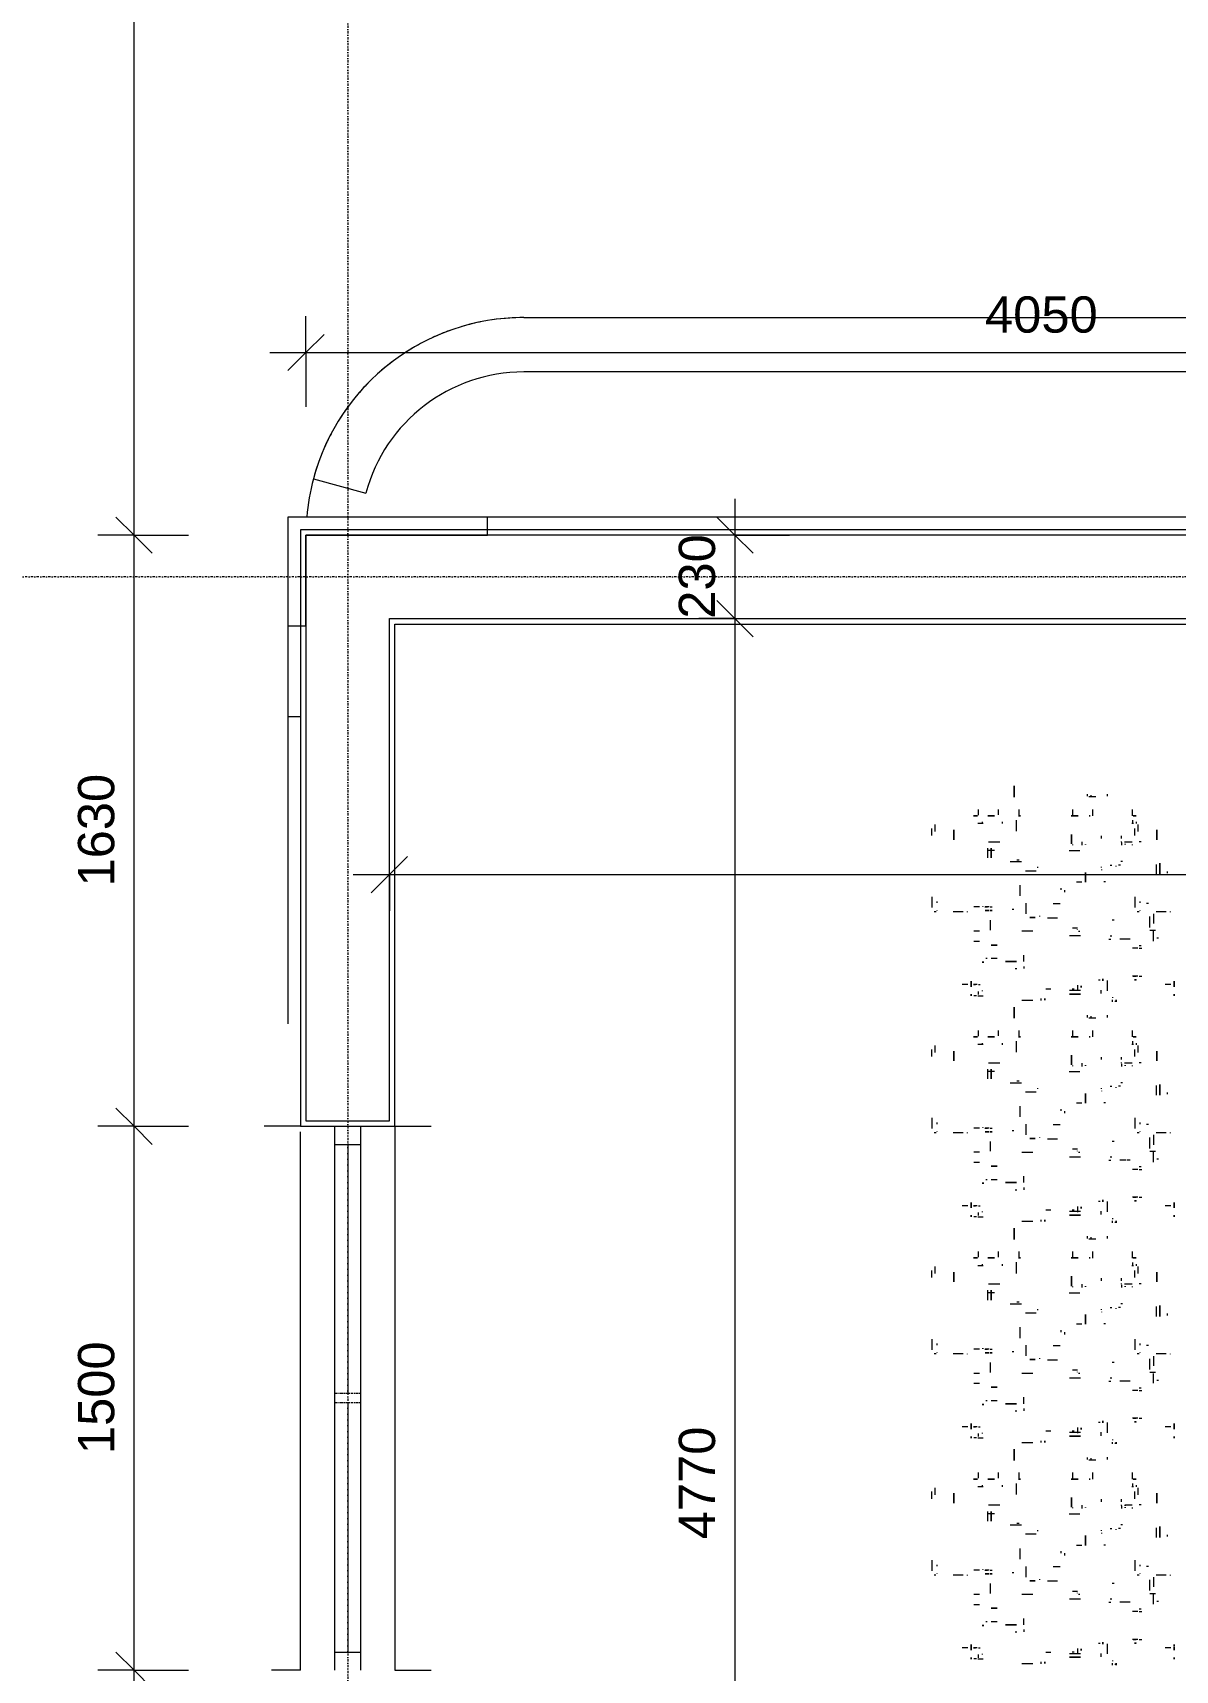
# Model space of a CAD drawing. Header units: millimetres. Extents: x -21051 to 202668, y -15646 to 13691.
# Drawn here: x -13339 to -10191, y 3193 to 7709 of the extents above; entities that cross this region are included whole.
import ezdxf

# ---------------------------------------------------------------- set-up
doc = ezdxf.new("R2010")
doc.units = ezdxf.units.MM
doc.linetypes.add('Centre', pattern=[14.4, 3, -2.2, 7, -2.2])
doc.linetypes.add('Dash dot', pattern=[15.875, 6.35, -4.7625, 0, -4.7625])
for name, color, linetype, lineweight in [('A-ANNO-DIMS', 211, 'Continuous', 9), ('A-ANNO-DIMS-100', 211, 'Continuous', 9), ('A-DETL-MBND', 5, 'Continuous', 5), ('A-FLOR', 192, 'Continuous', 5), ('A-GLAZ', 151, 'Continuous', 5), ('A-WALL', 113, 'Continuous', 5), ('G-IMPT', 8, 'Continuous', 5), ('I-FURN', 30, 'Continuous', 5), ('I-WALL', 2, 'Continuous', 5), ('S-GRID', 1, 'Continuous', 9)]:
    doc.layers.add(name, color=color, linetype=linetype, lineweight=lineweight)
doc.layers.get('0').off()
doc.layers.get('I-FURN').off()
doc.styles.add('Arial_3', font='arial.ttf', dxfattribs={"height": 100})
doc.dimstyles.new('Arial_1_0', dxfattribs={"dimscale": 304.8, "dimtxt": 102.02594, "dimasz": 0.328084, "dimexe": 0.328084, "dimexo": 0.0625, "dimgap": 0.082021, "dimtad": 1, "dimdec": 0, "dimzin": 0, "dimdsep": 46, "dimtxsty": 'Arial_3', "dimblk1": 'OBLIQUE', "dimblk2": 'OBLIQUE', "dimsah": 1, "dimcen": 0.09, "dimdle": 0.328084, "dimazin": 0, "dimtfac": 1, "dimtdec": 4, "dimtix": 1, "dimtmove": 0, "dimatfit": 3, "dimfxl": 0.492126, "dimfxlon": 1, "dimtvp": 1, "dimtolj": 1, "dimtzin": 0, "dimarcsym": 2})

# ---------------------------------------------------------------- blocks, each defined once
blk = doc.blocks.new('FUR_8_Carpet - _-1171524-00_Ground floor')
at = {"layer": 'G-IMPT'}
for p, q in [((1213.8, 893.7), (1218.2, 893.7)), ((1224.8, 894.7), (1224.8, 889.5)), ((1224.8, 882.2), (1224.8, 884.2)), ((1239.1, 864.2), (1239.1, 836)), ((1255.8, 872.1), (1255.8, 862.6)), ((1313.2, 863.5), (1343.5, 863.5)), ((1320.9, 849.4), (1320.9, 864.8)), ((1335.6, 858.7), (1330.4, 858.7)), ((1394.8, 859.9), (1408.9, 859.9)), ((1421.7, 891.1), (1421.7, 886.1)), ((1474.8, 890.3), (1444, 890.3)), ((1596.4, 878), (1581.4, 878)), ((1584.1, 863.9), (1584.1, 865.6)), ((1594.1, 874.7), (1594.1, 866)), ((1599.7, 878), (1607.1, 878)), ((1055.3, 853.7), (1055.3, 844.8)), ((1055.3, 844.8), (1055.3, 853.7)), ((1064.1, 847.6), (1080, 847.6)), ((1151.4, 824.1), (1144, 824.1)), ((1154.8, 824.1), (1169.8, 824.1)), ((1159.8, 834.9), (1159.8, 833.4)), ((1258.7, 835.6), (1263.2, 835.6)), ((1594.1, 847.6), (1589.3, 847.6)), ((1597.4, 847.6), (1608.2, 847.6)), ((1607.8, 847.6), (1602.1, 847.6)), ((1623.5, 847.6), (1639.4, 847.6)), ((1469.4, 797.2), (1469.4, 803.4)), ((1469.4, 783.9), (1469.4, 766.1)), ((1488.9, 804.2), (1493.3, 804.2)), ((1542.8, 775.8), (1559.5, 775.8)), ((1569.9, 775.8), (1574.4, 775.8)), ((1111.6, 727.2), (1111.6, 725.2)), ((1111.6, 725.2), (1111.6, 700.2)), ((1151.4, 747.3), (1144, 747.3)), ((1146.2, 740.7), (1151, 740.7)), ((1154.8, 747.3), (1169.8, 747.3)), ((1591.1, 728.3), (1607, 728.3)), ((1098, 719.6), (1102.8, 719.6)), ((1106.6, 698.1), (1121.6, 698.1)), ((1111.6, 654.2), (1111.6, 679.2)), ((1116.3, 698.1), (1119.8, 698.1)), ((1121.6, 689.6), (1121.6, 684.8)), ((1121.6, 684.8), (1121.6, 659.8)), ((1176, 721.7), (1204.4, 721.7)), ((1231, 712.6), (1226.6, 712.6)), ((1234.8, 721.7), (1229.6, 721.7)), ((1313.2, 713.3), (1343.5, 713.3)), ((1314.6, 700.7), (1319, 700.7)), ((1320.9, 696.7), (1320.9, 695.8)), ((1335.1, 690.7), (1321, 690.7)), ((1474.8, 699.6), (1444, 699.6)), ((1561.7, 670.2), (1561.7, 697.5)), ((1591.1, 700.2), (1607, 700.2)), ((1065.3, 647.6), (1065.3, 645.9)), ((1077.3, 646.5), (1079.9, 646.5)), ((1079.9, 646.5), (1104.9, 646.5)), ((1111.6, 652.3), (1111.6, 654.2)), ((1149.1, 642.7), (1149.1, 641.8)), ((1151.6, 646.7), (1157.3, 646.7)), ((1163.3, 605.4), (1163.3, 634.8)), ((1220.4, 670), (1225.8, 670)), ((1376.4, 663.8), (1404, 663.8)), ((1381.2, 663.9), (1381.2, 662.8)), ((1426.3, 658.1), (1426.3, 659.7)), ((1462.4, 652.2), (1462.4, 622.7)), ((1497.1, 640.7), (1501.6, 640.7)), ((1561.7, 633.3), (1556.9, 633.3)), ((1565, 633.3), (1575.8, 633.3)), ((1576.4, 633.3), (1569.7, 633.3)), ((1591.1, 633.3), (1607, 633.3)), ((1624.7, 647.6), (1624.7, 645.9)), ((1636.6, 646.5), (1639.3, 646.5)), ((1639.3, 646.5), (1664.3, 646.5)), ((1708.4, 642.7), (1708.4, 641.8)), ((1712.1, 646.7), (1716.7, 646.7)), ((1722.7, 605.4), (1722.7, 634.8)), ((1126.1, 623.4), (1130.9, 623.4)), ((1149.1, 622.4), (1149.1, 618.1)), ((1357.4, 586.6), (1357.4, 592.8)), ((1479.2, 602.9), (1479.2, 573)), ((1708.4, 622.4), (1708.4, 618.1)), ((1094.6, 543.1), (1094.6, 518.1)), ((1094.6, 518.1), (1094.6, 543.1)), ((1104.6, 518.1), (1104.6, 543.1)), ((1244, 563.9), (1248.4, 563.9)), ((1324, 563.9), (1309.8, 563.9)), ((1367.4, 581.1), (1367.4, 586.1)), ((1074.1, 536.6), (1074.1, 540.4)), ((1074.1, 535.4), (1074.1, 536.6)), ((1104.6, 516.1), (1104.6, 518.1)), ((1197.3, 508.3), (1201.7, 508.3)), ((1202.7, 518.3), (1208.4, 518.3)), ((1214.5, 522.2), (1214.5, 520.1)), ((1231, 518.3), (1226.6, 518.3)), ((1255, 530.3), (1255, 531.8)), ((1255, 524.8), (1255, 523.1)), ((1430.6, 525.5), (1430.6, 523.1)), ((1465, 533.4), (1435.7, 533.4)), ((1507, 508.3), (1475.9, 508.3)), ((1488.6, 503.2), (1482.4, 503.2)), ((1569.4, 471), (1569.4, 498)), ((1146.2, 453.4), (1151, 453.4)), ((1169.8, 462.8), (1169.8, 460.7)), ((1190.2, 453.4), (1171.1, 453.4)), ((1200.2, 455.8), (1200.2, 463.3)), ((1200.2, 460), (1200.2, 461.5)), ((1200.2, 454.5), (1200.2, 452.8)), ((1309.7, 454.2), (1309.7, 463.3)), ((1344.1, 477.8), (1314.8, 477.8)), ((1333.9, 462.6), (1333.9, 460.7)), ((1566.4, 453.4), (1535.3, 453.4)), ((1550.3, 477.8), (1568.6, 477.8)), ((1102.5, 448.1), (1102.5, 425.8)), ((1102.5, 425.8), (1102.5, 448.1)), ((1154.6, 425.1), (1154.6, 420.1)), ((1154.6, 420.1), (1154.6, 405.7)), ((1164.6, 421.6), (1164.6, 436)), ((1164.6, 416.6), (1164.6, 421.6)), ((1200.2, 444.8), (1200.2, 437.6)), ((1255, 444.8), (1255, 437.6)), ((1489.2, 424.4), (1489.2, 393.8)), ((1661.8, 448.1), (1661.8, 425.8)), ((1661.8, 425.8), (1661.8, 448.1)), ((1714, 425.1), (1714, 420.1)), ((1714, 420.1), (1714, 405.7)), ((1724, 416.6), (1724, 436)), ((1159.8, 398.8), (1159.8, 403.4)), ((1171.6, 402.3), (1167.2, 402.3)), ((1169.8, 394.1), (1169.8, 401.5)), ((1169.8, 382.3), (1169.8, 364.2)), ((1279.2, 382.1), (1279.2, 364.2)), ((1333.9, 381.2), (1333.9, 364.2)), ((1481.7, 379.4), (1481.7, 364.2)), ((1528.9, 398.8), (1528.9, 403.4)), ((1538.9, 379.4), (1538.9, 364.2)), ((1595.9, 402.3), (1580.9, 402.3)), ((1583.7, 398.8), (1583.7, 403.4)), ((1593.7, 379.8), (1593.7, 364.2)), ((1239.9, 322), (1239.9, 328.2)), ((1284.6, 324.6), (1284.6, 330.1)), ((1294.6, 322.2), (1294.6, 328.2)), ((1213.8, 284), (1218.2, 284)), ((1224.8, 285), (1224.8, 279.8)), ((1224.8, 272.5), (1224.8, 274.5)), ((1421.7, 281.5), (1421.7, 276.5)), ((1474.8, 280.7), (1444, 280.7)), ((1064.1, 237.9), (1080, 237.9)), ((1239.1, 254.5), (1239.1, 226.3)), ((1255.8, 262.4), (1255.8, 252.9)), ((1258.7, 225.9), (1263.2, 225.9)), ((1313.2, 253.8), (1343.5, 253.8)), ((1320.9, 239.7), (1320.9, 255.2)), ((1335.6, 249.1), (1330.4, 249.1)), ((1394.8, 250.2), (1408.9, 250.2)), ((1596.4, 268.4), (1581.4, 268.4)), ((1584.1, 254.2), (1584.1, 255.9)), ((1594.1, 237.9), (1589.3, 237.9)), ((1594.1, 265), (1594.1, 256.3)), ((1597.4, 237.9), (1608.2, 237.9)), ((1599.7, 268.4), (1607.1, 268.4)), ((1607.8, 237.9), (1602.1, 237.9)), ((1623.5, 237.9), (1639.4, 237.9)), ((1151.4, 214.4), (1144, 214.4)), ((1154.8, 214.4), (1169.8, 214.4)), ((1159.8, 225.2), (1159.8, 223.8)), ((1469.4, 187.6), (1469.4, 193.8)), ((1488.9, 194.6), (1493.3, 194.6)), ((1151.4, 137.6), (1144, 137.6)), ((1154.8, 137.6), (1169.8, 137.6)), ((1469.4, 174.2), (1469.4, 156.5)), ((1542.8, 166.1), (1559.5, 166.1)), ((1569.9, 166.1), (1574.4, 166.1)), ((1098, 109.9), (1102.8, 109.9)), ((1111.6, 117.5), (1111.6, 115.6)), ((1111.6, 115.6), (1111.6, 90.6)), ((1146.2, 131), (1151, 131)), ((1176, 112), (1204.4, 112)), ((1231, 103), (1226.6, 103)), ((1234.8, 112), (1229.6, 112)), ((1313.2, 103.6), (1343.5, 103.6)), ((1314.6, 91), (1319, 91)), ((1591.1, 118.6), (1607, 118.6)), ((1591.1, 90.6), (1607, 90.6)), ((1106.6, 88.4), (1121.6, 88.4)), ((1111.6, 44.6), (1111.6, 69.6)), ((1116.3, 88.4), (1119.8, 88.4)), ((1121.6, 79.9), (1121.6, 75.2)), ((1121.6, 75.2), (1121.6, 50.2)), ((1220.4, 60.3), (1225.8, 60.3)), ((1320.9, 87.1), (1320.9, 86.1)), ((1335.1, 81), (1321, 81)), ((1376.4, 54.1), (1404, 54.1)), ((1381.2, 54.2), (1381.2, 53.1)), ((1426.3, 48.4), (1426.3, 50.1)), ((1474.8, 89.9), (1444, 89.9)), ((1561.7, 60.5), (1561.7, 87.8)), ((1065.3, 37.9), (1065.3, 36.2)), ((1077.3, 36.8), (1079.9, 36.8)), ((1079.9, 36.8), (1104.9, 36.8)), ((1111.6, 42.6), (1111.6, 44.6)), ((1126.1, 13.7), (1130.9, 13.7)), ((1149.1, 33), (1149.1, 32.1)), ((1149.1, 12.7), (1149.1, 8.5)), ((1151.6, 37), (1157.3, 37)), ((1163.3, 0), (1163.3, 25.2)), ((1163.3, -4.3), (1163.3, 0)), ((1462.4, 42.5), (1462.4, 13.1)), ((1497.1, 31.1), (1501.6, 31.1)), ((1561.7, 23.7), (1556.9, 23.7)), ((1565, 23.7), (1575.8, 23.7)), ((1576.4, 23.7), (1569.7, 23.7)), ((1591.1, 23.7), (1607, 23.7)), ((1624.7, 37.9), (1624.7, 36.2)), ((1636.6, 36.8), (1639.3, 36.8)), ((1639.3, 36.8), (1664.3, 36.8)), ((1708.4, 33), (1708.4, 32.1)), ((1708.4, 12.7), (1708.4, 8.5)), ((1711, 37), (1716.7, 37)), ((1722.7, -4.3), (1722.7, 25.2)), ((1357.4, -23.1), (1357.4, -16.9)), ((1367.4, -28.6), (1367.4, -23.6)), ((1479.2, -6.8), (1479.2, -36.7)), ((1074.1, -73), (1074.1, -69.3)), ((1074.1, -74.3), (1074.1, -73)), ((1094.6, -66.6), (1094.6, -76.3)), ((1094.6, -76.3), (1094.6, -66.6)), ((1094.6, -76.3), (1094.6, -91.6)), ((1094.6, -91.6), (1094.6, -76.3)), ((1104.6, -78.6), (1104.6, -66.6)), ((1104.6, -91.6), (1104.6, -78.6)), ((1214.5, -87.5), (1214.5, -89.6)), ((1244, -45.8), (1248.4, -45.8)), ((1255, -79.4), (1255, -77.9)), ((1255, -84.9), (1255, -86.6)), ((1324, -45.8), (1309.8, -45.8)), ((1430.6, -84.1), (1430.6, -86.6)), ((1465, -76.3), (1435.7, -76.3)), ((1104.6, -93.5), (1104.6, -91.6)), ((1197.3, -101.4), (1201.7, -101.4)), ((1202.7, -91.4), (1208.4, -91.4)), ((1231, -91.4), (1226.6, -91.4)), ((1344.1, -131.9), (1314.8, -131.9)), ((1507, -101.4), (1475.9, -101.4)), ((1488.6, -106.5), (1482.4, -106.5)), ((1550.3, -131.9), (1568.6, -131.9)), ((1569.4, -138.7), (1569.4, -111.7)), ((1102.5, -161.6), (1102.5, -170.4)), ((1102.5, -170.4), (1102.5, -161.6)), ((1102.5, -170.4), (1102.5, -183.8)), ((1102.5, -183.8), (1102.5, -170.4)), ((1146.2, -156.3), (1151, -156.3)), ((1164.6, -188.1), (1164.6, -173.7)), ((1169.8, -146.8), (1169.8, -149)), ((1183.9, -156.3), (1171.1, -156.3)), ((1185.5, -156.3), (1183.9, -156.3)), ((1190.2, -156.3), (1186.7, -156.3)), ((1200.2, -153.9), (1200.2, -146.4)), ((1200.2, -149.7), (1200.2, -148.1)), ((1200.2, -155.2), (1200.2, -156.9)), ((1200.2, -164.9), (1200.2, -172.1)), ((1255, -164.9), (1255, -172.1)), ((1309.7, -155.5), (1309.7, -146.4)), ((1333.9, -147.1), (1333.9, -149)), ((1566.4, -156.3), (1535.3, -156.3)), ((1661.8, -161.6), (1661.8, -183.8)), ((1661.8, -183.8), (1661.8, -161.6)), ((1724, -193.1), (1724, -173.7)), ((1154.6, -184.6), (1154.6, -189.6)), ((1154.6, -189.6), (1154.6, -190.8)), ((1154.6, -190.8), (1154.6, -204)), ((1159.8, -210.8), (1159.8, -206.2)), ((1164.6, -193.1), (1164.6, -188.1)), ((1171.6, -207.3), (1167.2, -207.3)), ((1169.8, -215.6), (1169.8, -208.2)), ((1489.2, -185.3), (1489.2, -215.9)), ((1528.9, -210.8), (1528.9, -206.2)), ((1595.9, -207.3), (1580.9, -207.3)), ((1583.7, -210.8), (1583.7, -206.2)), ((1714, -184.6), (1714, -189.6)), ((1714, -189.6), (1714, -204)), ((1169.8, -227.4), (1169.8, -245.5)), ((1279.2, -227.6), (1279.2, -245.5)), ((1333.9, -228.5), (1333.9, -245.5)), ((1481.7, -230.2), (1481.7, -245.5)), ((1538.9, -230.2), (1538.9, -245.5)), ((1593.7, -229.8), (1593.7, -245.5)), ((1239.9, -287.7), (1239.9, -281.5)), ((1284.6, -285), (1284.6, -279.6)), ((1294.6, -287.5), (1294.6, -281.5)), ((1213.8, -325.7), (1218.2, -325.7)), ((1224.8, -324.6), (1224.8, -329.8)), ((1224.8, -337.2), (1224.8, -335.1)), ((1239.1, -355.2), (1239.1, -383.3)), ((1255.8, -347.3), (1255.8, -356.7)), ((1313.2, -355.8), (1343.5, -355.8)), ((1320.9, -369.9), (1320.9, -354.5)), ((1335.6, -360.6), (1330.4, -360.6)), ((1394.8, -359.5), (1408.9, -359.5)), ((1421.7, -328.2), (1421.7, -333.2)), ((1474.8, -329), (1444, -329)), ((1596.4, -341.3), (1581.4, -341.3)), ((1584.1, -355.5), (1584.1, -353.8)), ((1594.1, -344.7), (1594.1, -353.4)), ((1599.7, -341.3), (1607.1, -341.3)), ((1064.1, -371.8), (1075.7, -371.8)), ((1076, -371.8), (1080, -371.8)), ((1151.4, -395.2), (1144, -395.2)), ((1154.8, -395.2), (1169.8, -395.2)), ((1159.8, -384.5), (1159.8, -385.9)), ((1258.7, -383.8), (1263.2, -383.8)), ((1594.1, -371.8), (1589.3, -371.8)), ((1597.4, -371.8), (1608.2, -371.8)), ((1607.8, -371.8), (1602.1, -371.8)), ((1623.5, -371.8), (1639.4, -371.8)), ((1469.4, -422.1), (1469.4, -415.9)), ((1469.4, -435.4), (1469.4, -453.2)), ((1488.9, -415.1), (1493.3, -415.1)), ((1542.8, -443.6), (1559.5, -443.6)), ((1569.9, -443.6), (1574.4, -443.6)), ((1111.6, -492.2), (1111.6, -494.1)), ((1111.6, -494.1), (1111.6, -505.4)), ((1151.4, -472), (1144, -472)), ((1146.2, -478.6), (1151, -478.6)), ((1154.8, -472), (1169.8, -472)), ((1591.1, -491), (1607, -491)), ((1098, -499.8), (1102.8, -499.8)), ((1106.6, -521.2), (1121.6, -521.2)), ((1111.6, -505.4), (1111.6, -519.1)), ((1111.6, -553.8), (1111.6, -540.1)), ((1116.3, -521.2), (1119.8, -521.2)), ((1121.6, -529.7), (1121.6, -534.5)), ((1121.6, -534.5), (1121.6, -543.5)), ((1176, -497.6), (1184.9, -497.6)), ((1186.9, -497.6), (1188.1, -497.6)), ((1188.9, -497.6), (1190.9, -497.6)), ((1192.1, -497.6), (1204.4, -497.6)), ((1231, -506.7), (1226.6, -506.7)), ((1234.8, -497.6), (1229.6, -497.6)), ((1313.2, -506.1), (1343.5, -506.1)), ((1314.6, -518.7), (1319, -518.7)), ((1320.9, -522.6), (1320.9, -523.6)), ((1335.1, -528.7), (1321, -528.7)), ((1474.8, -519.8), (1444, -519.8)), ((1561.7, -549.2), (1561.7, -521.8)), ((1591.1, -519.1), (1607, -519.1)), ((1065.3, -571.8), (1065.3, -573.5)), ((1077.3, -572.8), (1079.9, -572.8)), ((1079.9, -572.8), (1095.1, -572.8)), ((1095.1, -572.8), (1104.9, -572.8)), ((1111.6, -565.1), (1111.6, -553.8)), ((1111.6, -567.1), (1111.6, -565.1)), ((1121.6, -543.5), (1121.6, -559.5)), ((1149.1, -576.6), (1149.1, -577.6)), ((1151.6, -572.6), (1157.3, -572.6)), ((1163.3, -613.9), (1163.3, -584.5)), ((1220.4, -549.3), (1225.8, -549.3)), ((1376.4, -555.5), (1404, -555.5)), ((1381.2, -555.5), (1381.2, -556.6)), ((1426.3, -561.3), (1426.3, -559.6)), ((1462.4, -567.2), (1462.4, -596.6)), ((1497.1, -578.6), (1501.6, -578.6)), ((1561.7, -586), (1556.9, -586)), ((1565, -586), (1575.8, -586)), ((1576.4, -586), (1569.7, -586)), ((1591.1, -586), (1607, -586)), ((1624.7, -571.8), (1624.7, -573.5)), ((1636.6, -572.8), (1639.3, -572.8)), ((1639.3, -572.8), (1664.3, -572.8)), ((1708.4, -576.6), (1708.4, -577.6)), ((1711, -572.6), (1716.7, -572.6)), ((1722.7, -613.9), (1722.7, -584.5)), ((1126.1, -595.9), (1130.9, -595.9)), ((1149.1, -597), (1149.1, -601.2)), ((1357.4, -632.7), (1357.4, -626.6)), ((1479.2, -616.5), (1479.2, -646.3)), ((1708.4, -597), (1708.4, -601.2)), ((1094.6, -676.3), (1094.6, -685.9)), ((1094.6, -685.9), (1094.6, -676.3)), ((1104.6, -688.3), (1104.6, -676.3)), ((1244, -655.5), (1248.4, -655.5)), ((1324, -655.5), (1309.8, -655.5)), ((1367.4, -638.2), (1367.4, -633.3)), ((1074.1, -682.7), (1074.1, -679)), ((1074.1, -684), (1074.1, -682.7)), ((1094.6, -685.9), (1094.6, -700)), ((1094.6, -700), (1094.6, -685.9)), ((1094.6, -700), (1094.6, -701.3)), ((1094.6, -701.3), (1094.6, -700)), ((1104.6, -700), (1104.6, -688.3)), ((1104.6, -701.3), (1104.6, -700)), ((1104.6, -703.2), (1104.6, -701.3)), ((1197.3, -711.1), (1201.7, -711.1)), ((1202.7, -701.1), (1208.4, -701.1)), ((1214.5, -697.2), (1214.5, -699.2)), ((1231, -701.1), (1226.6, -701.1)), ((1255, -689), (1255, -687.6)), ((1255, -694.6), (1255, -696.2)), ((1430.6, -693.8), (1430.6, -696.2)), ((1465, -686), (1435.7, -686)), ((1507, -711.1), (1475.9, -711.1)), ((1488.6, -716.1), (1482.4, -716.1)), ((1569.4, -748.3), (1569.4, -721.4)), ((1146.2, -766), (1151, -766)), ((1169.8, -756.5), (1169.8, -758.6)), ((1190.2, -766), (1171.1, -766)), ((1200.2, -763.5), (1200.2, -756.1)), ((1200.2, -759.3), (1200.2, -757.8)), ((1200.2, -764.9), (1200.2, -766.6)), ((1309.7, -765.1), (1309.7, -756.1)), ((1344.1, -741.5), (1314.8, -741.5)), ((1333.9, -756.7), (1333.9, -758.6)), ((1566.4, -766), (1535.3, -766)), ((1550.3, -741.5), (1568.6, -741.5)), ((1102.5, -771.3), (1102.5, -793.5)), ((1102.5, -793.5), (1102.5, -771.3)), ((1154.6, -794.3), (1154.6, -799.3)), ((1154.6, -799.3), (1154.6, -813.7)), ((1164.6, -797.8), (1164.6, -783.4)), ((1164.6, -802.8), (1164.6, -797.8)), ((1200.2, -774.6), (1200.2, -781.8)), ((1255, -774.6), (1255, -781.8)), ((1489.2, -795), (1489.2, -825.5)), ((1661.8, -771.3), (1661.8, -793.5)), ((1661.8, -793.5), (1661.8, -771.3)), ((1714, -794.3), (1714, -799.3)), ((1714, -799.3), (1714, -813.7)), ((1724, -802.8), (1724, -783.4)), ((1159.8, -820.5), (1159.8, -815.9)), ((1171.6, -817), (1167.2, -817)), ((1169.8, -825.2), (1169.8, -817.8)), ((1169.8, -837.1), (1169.8, -855.1)), ((1279.2, -837.3), (1279.2, -855.1)), ((1333.9, -838.1), (1333.9, -855.1)), ((1481.7, -839.9), (1481.7, -855.1)), ((1528.9, -820.5), (1528.9, -815.9)), ((1538.9, -839.9), (1538.9, -855.1)), ((1595.9, -817), (1580.9, -817)), ((1583.7, -820.5), (1583.7, -815.9)), ((1593.7, -839.5), (1593.7, -855.1)), ((1239.9, -897.4), (1239.9, -891.1)), ((1284.6, -894.7), (1284.6, -889.2)), ((1294.6, -897.1), (1294.6, -891.1)), ((1213.8, -935.3), (1218.2, -935.3)), ((1224.8, -934.3), (1224.8, -939.5)), ((1224.8, -946.8), (1224.8, -944.8)), ((1421.7, -937.9), (1421.7, -942.9)), ((1474.8, -938.7), (1444, -938.7)), ((1064.1, -981.4), (1080, -981.4)), ((1239.1, -964.8), (1239.1, -993)), ((1255.8, -956.9), (1255.8, -966.4)), ((1313.2, -965.5), (1343.5, -965.5)), ((1320.9, -979.6), (1320.9, -964.2)), ((1335.6, -970.3), (1330.4, -970.3)), ((1394.8, -969.2), (1408.9, -969.2)), ((1596.4, -951), (1581.4, -951)), ((1584.1, -965.1), (1584.1, -963.5)), ((1594.1, -981.4), (1589.3, -981.4)), ((1594.1, -954.3), (1594.1, -963)), ((1597.4, -981.4), (1608.2, -981.4)), ((1599.7, -951), (1607.1, -951)), ((1607.8, -981.4), (1602.1, -981.4)), ((1623.5, -981.4), (1639.4, -981.4)), ((1151.4, -1004.9), (1144, -1004.9)), ((1154.8, -1004.9), (1169.8, -1004.9)), ((1159.8, -994.1), (1159.8, -995.6)), ((1258.7, -993.4), (1263.2, -993.4)), ((1469.4, -1031.8), (1469.4, -1025.6)), ((1488.9, -1024.8), (1493.3, -1024.8)), ((1151.4, -1081.7), (1144, -1081.7)), ((1154.8, -1081.7), (1169.8, -1081.7)), ((1469.4, -1045.1), (1469.4, -1062.9)), ((1542.8, -1053.2), (1559.5, -1053.2)), ((1569.9, -1053.2), (1574.4, -1053.2)), ((1098, -1109.4), (1102.8, -1109.4)), ((1111.6, -1101.8), (1111.6, -1103.8)), ((1111.6, -1103.8), (1111.6, -1128.8)), ((1146.2, -1088.3), (1151, -1088.3)), ((1176, -1107.3), (1204.4, -1107.3)), ((1231, -1116.4), (1226.6, -1116.4)), ((1234.8, -1107.3), (1229.6, -1107.3)), ((1313.2, -1115.7), (1343.5, -1115.7)), ((1314.6, -1128.3), (1319, -1128.3)), ((1591.1, -1100.7), (1607, -1100.7)), ((1591.1, -1128.8), (1607, -1128.8)), ((1106.6, -1130.9), (1121.6, -1130.9)), ((1111.6, -1174.8), (1111.6, -1149.8)), ((1116.3, -1130.9), (1119.8, -1130.9)), ((1121.6, -1139.4), (1121.6, -1144.2)), ((1121.6, -1144.2), (1121.6, -1169.2)), ((1220.4, -1159), (1225.8, -1159)), ((1320.9, -1132.3), (1320.9, -1133.2)), ((1335.1, -1138.3), (1321, -1138.3)), ((1376.4, -1165.2), (1404, -1165.2)), ((1381.2, -1165.2), (1381.2, -1166.2)), ((1426.3, -1171), (1426.3, -1169.3)), ((1474.8, -1129.4), (1444, -1129.4)), ((1561.7, -1158.8), (1561.7, -1131.5)), ((1065.3, -1181.4), (1065.3, -1183.1)), ((1077.3, -1182.5), (1079.9, -1182.5)), ((1079.9, -1182.5), (1104.9, -1182.5)), ((1111.6, -1176.7), (1111.6, -1174.8)), ((1126.1, -1205.6), (1130.9, -1205.6)), ((1149.1, -1186.3), (1149.1, -1187.2)), ((1149.1, -1206.6), (1149.1, -1210.9)), ((1151.6, -1182.3), (1157.3, -1182.3)), ((1163.3, -1223.6), (1163.3, -1194.2)), ((1462.4, -1176.8), (1462.4, -1206.3)), ((1497.1, -1188.3), (1501.6, -1188.3)), ((1561.7, -1195.7), (1556.9, -1195.7)), ((1565, -1195.7), (1575.8, -1195.7)), ((1576.4, -1195.7), (1569.7, -1195.7)), ((1591.1, -1195.7), (1607, -1195.7)), ((1624.7, -1181.4), (1624.7, -1183.1)), ((1636.6, -1182.5), (1639.3, -1182.5)), ((1639.3, -1182.5), (1664.3, -1182.5)), ((1708.4, -1186.3), (1708.4, -1187.2)), ((1708.4, -1206.6), (1708.4, -1210.9)), ((1711, -1182.3), (1716.7, -1182.3)), ((1722.7, -1223.6), (1722.7, -1194.2)), ((1357.4, -1242.4), (1357.4, -1236.2)), ((1367.4, -1247.9), (1367.4, -1242.9)), ((1479.2, -1226.1), (1479.2, -1256)), ((1074.1, -1292.4), (1074.1, -1288.6)), ((1074.1, -1293.7), (1074.1, -1292.4)), ((1094.6, -1285.9), (1094.6, -1310.9)), ((1094.6, -1310.9), (1094.6, -1285.9)), ((1104.6, -1310.9), (1104.6, -1285.9)), ((1214.5, -1306.8), (1214.5, -1308.9)), ((1244, -1265.1), (1248.4, -1265.1)), ((1255, -1298.7), (1255, -1297.3)), ((1255, -1304.2), (1255, -1305.9)), ((1324, -1265.1), (1309.8, -1265.1)), ((1430.6, -1303.5), (1430.6, -1305.9)), ((1465, -1295.6), (1435.7, -1295.6)), ((1104.6, -1312.9), (1104.6, -1310.9)), ((1197.3, -1320.7), (1201.7, -1320.7)), ((1202.7, -1310.7), (1208.4, -1310.7)), ((1231, -1310.7), (1226.6, -1310.7)), ((1344.1, -1351.2), (1314.8, -1351.2)), ((1507, -1320.7), (1475.9, -1320.7)), ((1488.6, -1325.8), (1482.4, -1325.8)), ((1550.3, -1351.2), (1568.6, -1351.2)), ((1569.4, -1358), (1569.4, -1331)), ((1102.5, -1380.9), (1102.5, -1395.9)), ((1102.5, -1395.9), (1102.5, -1380.9)), ((1102.5, -1395.9), (1102.5, -1403.2)), ((1102.5, -1403.2), (1102.5, -1395.9)), ((1146.2, -1375.6), (1151, -1375.6)), ((1164.6, -1395.9), (1164.6, -1393)), ((1164.6, -1407.4), (1164.6, -1395.9)), ((1169.8, -1366.2), (1169.8, -1368.3)), ((1190.2, -1375.6), (1171.1, -1375.6)), ((1200.2, -1373.2), (1200.2, -1365.7)), ((1200.2, -1369), (1200.2, -1367.5)), ((1200.2, -1374.5), (1200.2, -1376.2)), ((1200.2, -1384.2), (1200.2, -1391.4)), ((1255, -1384.2), (1255, -1391.4)), ((1309.7, -1374.8), (1309.7, -1365.7)), ((1333.9, -1366.4), (1333.9, -1368.3)), ((1338.2, -1369.6), (1338.2, -1395.9)), ((1338.2, -1395.9), (1338.2, -1369.6)), ((1566.4, -1375.6), (1535.3, -1375.6)), ((1661.8, -1380.9), (1661.8, -1403.2)), ((1661.8, -1403.2), (1661.8, -1380.9)), ((1724, -1412.4), (1724, -1393)), ((1154.6, -1403.9), (1154.6, -1408.9)), ((1154.6, -1408.9), (1154.6, -1423.4)), ((1159.8, -1430.2), (1159.8, -1425.6)), ((1164.6, -1412.4), (1164.6, -1407.4)), ((1171.6, -1426.7), (1167.2, -1426.7)), ((1169.8, -1434.9), (1169.8, -1427.5)), ((1489.2, -1404.6), (1489.2, -1435.2)), ((1528.9, -1430.2), (1528.9, -1425.6)), ((1595.9, -1426.7), (1580.9, -1426.7)), ((1583.7, -1430.2), (1583.7, -1425.6)), ((1714, -1403.9), (1714, -1408.9)), ((1714, -1408.9), (1714, -1423.4)), ((1169.8, -1446.7), (1169.8, -1464.8)), ((1279.2, -1447), (1279.2, -1464.8)), ((1336.4, -1447.2), (1331.4, -1447.2)), ((1331.4, -1447.2), (1336.4, -1447.2)), ((1333.9, -1447.8), (1333.9, -1464.8)), ((1338.6, -1447.2), (1336.4, -1447.2)), ((1336.4, -1447.2), (1338.6, -1447.2)), ((1481.7, -1449.6), (1481.7, -1464.8)), ((1538.9, -1449.6), (1538.9, -1464.8)), ((1593.7, -1449.2), (1593.7, -1464.8)), ((1239.9, -1507), (1239.9, -1500.8)), ((1282.5, -1500), (1270.5, -1500)), ((1284.6, -1504.4), (1284.6, -1498.9)), ((1294.6, -1506.8), (1294.6, -1500.8))]:
    blk.add_line(p, q, dxfattribs=at)
at = {"layer": 'G-IMPT', "flags": 128}
for points in [[(1055.3, 873.9), (1055.3, 878.5)], [(1214.8, 889.5), (1214.8, 894.7)], [(1313.2, 873.5), (1343.3, 873.5)], [(1411.7, 886.1), (1411.7, 890.7)], [(1614.6, 873.9), (1614.6, 878.5)], [(1055.3, 843.1), (1055.3, 838.4)], [(1159.3, 834.1), (1164.4, 834.1)], [(1251.7, 831.4), (1251.7, 836.8)], [(1310.9, 850.4), (1310.9, 855.1)], [(1614.6, 853.7), (1614.6, 838.4)], [(1489.3, 783.8), (1519.7, 783.8)], [(1579.7, 785.8), (1584.4, 785.8)], [(1559.5, 738.3), (1542.8, 738.3)], [(1452.5, 662.2), (1438.4, 662.2)], [(1556.9, 643.3), (1561.7, 643.3)], [(1576, 643.3), (1565, 643.3)], [(1582.2, 632.1), (1582.2, 631)], [(1299.7, 538), (1299.7, 564.9)], [(1094.6, 518.1), (1094.6, 512.9)], [(1559.4, 498), (1559.4, 471)], [(1190.2, 461.4), (1190.2, 459.5)], [(1190.2, 452.8), (1190.2, 455.3)], [(1299.7, 461.4), (1299.7, 460)], [(1338.2, 459.4), (1338.2, 432.5)], [(1102.5, 425.8), (1102.5, 421.1)], [(1661.8, 425.8), (1661.8, 421.1)], [(1167.9, 381.9), (1164.4, 381.9), (1159.3, 381.9), (1164.4, 381.9)], [(1289, 381.9), (1286.4, 381.9)], [(1319.3, 381.9), (1324.4, 381.9), (1338.6, 381.9), (1324.4, 381.9)], [(1478.6, 381.9), (1483.6, 381.9)], [(1568.6, 381.9), (1550.3, 381.9)], [(1607.9, 381.9), (1596.9, 381.9)], [(1496.3, 299.5), (1496.3, 330.6)], [(1214.8, 279.8), (1214.8, 285)], [(1411.7, 276.5), (1411.7, 281.1)], [(1055.3, 264.2), (1055.3, 268.8)], [(1055.3, 244), (1055.3, 228.8)], [(1251.7, 221.7), (1251.7, 227.2)], [(1310.9, 240.7), (1310.9, 245.4)], [(1313.2, 263.8), (1343.3, 263.8)], [(1614.6, 264.2), (1614.6, 268.8)], [(1614.6, 244), (1614.6, 228.8)], [(1159.3, 224.4), (1164.4, 224.4)], [(1489.3, 174.1), (1519.7, 174.1)], [(1579.7, 176.1), (1584.4, 176.1)], [(1559.5, 128.6), (1542.8, 128.6)], [(1452.5, 52.5), (1438.4, 52.5)], [(1556.9, 33.7), (1561.7, 33.7)], [(1576, 33.7), (1565, 33.7)], [(1582.2, 22.4), (1582.2, 21.3)], [(1299.7, -71.7), (1299.7, -44.8)], [(1094.6, -91.6), (1094.6, -96.7)], [(1559.4, -111.7), (1559.4, -138.7)], [(1190.2, -148.2), (1190.2, -150.2)], [(1190.2, -156.9), (1190.2, -154.3)], [(1299.7, -148.2), (1299.7, -149.7)], [(1338.2, -150.3), (1338.2, -177.2)], [(1102.5, -183.8), (1102.5, -188.5)], [(1661.8, -183.8), (1661.8, -188.5)], [(1167.9, -227.8), (1164.4, -227.8), (1159.3, -227.8), (1164.4, -227.8)], [(1289, -227.8), (1286.4, -227.8)], [(1319.3, -227.8), (1324.4, -227.8), (1338.6, -227.8), (1324.4, -227.8)], [(1478.6, -227.8), (1483.6, -227.8)], [(1568.6, -227.8), (1550.3, -227.8)], [(1607.9, -227.8), (1596.9, -227.8)], [(1496.3, -310.1), (1496.3, -279)], [(1055.3, -345.5), (1055.3, -340.9)], [(1214.8, -329.8), (1214.8, -324.7)], [(1313.2, -345.8), (1343.3, -345.8)], [(1411.7, -333.2), (1411.7, -328.6)], [(1614.6, -345.5), (1614.6, -340.9)], [(1055.3, -365.7), (1055.3, -380.9)], [(1159.3, -385.2), (1164.4, -385.2)], [(1251.7, -387.9), (1251.7, -382.5)], [(1310.9, -368.9), (1310.9, -364.3)], [(1614.6, -365.7), (1614.6, -380.9)], [(1489.3, -435.6), (1519.7, -435.6)], [(1579.7, -433.6), (1584.4, -433.6)], [(1559.5, -481), (1542.8, -481)], [(1452.5, -557.2), (1438.4, -557.2)], [(1556.9, -576), (1561.7, -576)], [(1576, -576), (1565, -576)], [(1582.2, -587.2), (1582.2, -588.3)], [(1299.7, -681.4), (1299.7, -654.4)], [(1094.6, -701.3), (1094.6, -706.4)], [(1559.4, -721.4), (1559.4, -748.3)], [(1190.2, -757.9), (1190.2, -759.8)], [(1190.2, -766.6), (1190.2, -764)], [(1299.7, -757.9), (1299.7, -759.3)], [(1338.2, -759.9), (1338.2, -786.9)], [(1102.5, -793.5), (1102.5, -798.2)], [(1661.8, -793.5), (1661.8, -798.2)], [(1167.9, -837.5), (1164.4, -837.5), (1159.3, -837.5), (1164.4, -837.5)], [(1289, -837.5), (1286.4, -837.5)], [(1319.3, -837.5), (1324.4, -837.5), (1338.6, -837.5), (1324.4, -837.5)], [(1478.6, -837.5), (1483.6, -837.5)], [(1568.6, -837.5), (1550.3, -837.5)], [(1607.9, -837.5), (1596.9, -837.5)], [(1496.3, -919.8), (1496.3, -888.7)], [(1214.8, -939.5), (1214.8, -934.3)], [(1411.7, -942.9), (1411.7, -938.3)], [(1055.3, -955.2), (1055.3, -950.6)], [(1055.3, -975.3), (1055.3, -990.6)], [(1251.7, -997.6), (1251.7, -992.2)], [(1310.9, -978.6), (1310.9, -974)], [(1313.2, -955.5), (1343.3, -955.5)], [(1614.6, -955.2), (1614.6, -950.6)], [(1614.6, -975.3), (1614.6, -990.6)], [(1159.3, -994.9), (1164.4, -994.9)], [(1489.3, -1045.2), (1519.7, -1045.2)], [(1579.7, -1043.2), (1584.4, -1043.2)], [(1559.5, -1090.7), (1542.8, -1090.7)], [(1452.5, -1166.8), (1438.4, -1166.8)], [(1556.9, -1185.7), (1561.7, -1185.7)], [(1576, -1185.7), (1565, -1185.7)], [(1582.2, -1196.9), (1582.2, -1198)], [(1299.7, -1291), (1299.7, -1264.1)], [(1094.6, -1310.9), (1094.6, -1316.1)], [(1559.4, -1331), (1559.4, -1358)], [(1190.2, -1367.6), (1190.2, -1369.5)], [(1190.2, -1376.2), (1190.2, -1373.7)], [(1299.7, -1367.6), (1299.7, -1369)], [(1102.5, -1403.2), (1102.5, -1407.9)], [(1661.8, -1403.2), (1661.8, -1407.9)], [(1167.9, -1447.2), (1164.4, -1447.2), (1159.3, -1447.2), (1164.4, -1447.2)], [(1289, -1447.2), (1286.4, -1447.2)], [(1478.6, -1447.2), (1483.6, -1447.2)], [(1568.6, -1447.2), (1550.3, -1447.2)], [(1607.9, -1447.2), (1596.9, -1447.2)], [(1496.3, -1529.5), (1496.3, -1498.4)]]:
    blk.add_lwpolyline(points, close=True, dxfattribs=at)
for points in [[(1168, 824.1), (1164.4, 824.1), (1159.3, 824.1)], [(1388.6, 623.4), (1383.4, 623.4), (1369.2, 623.4)], [(1289.9, 329), (1284.7, 329), (1270.5, 329)], [(1168, 214.4), (1164.4, 214.4), (1159.3, 214.4)], [(1388.6, 13.7), (1383.4, 13.7), (1369.2, 13.7)], [(1289.9, -280.7), (1284.7, -280.7), (1270.5, -280.7)], [(1168, -395.2), (1164.4, -395.2), (1159.3, -395.2)], [(1388.6, -595.9), (1383.4, -595.9), (1369.2, -595.9)], [(1289.9, -890.3), (1284.7, -890.3), (1270.5, -890.3)], [(1168, -1004.9), (1164.4, -1004.9), (1159.3, -1004.9)], [(1388.6, -1205.6), (1383.4, -1205.6), (1369.2, -1205.6)], [(1319.3, -1447.2), (1324.4, -1447.2), (1331.4, -1447.2)], [(1331.4, -1447.2), (1324.4, -1447.2), (1319.3, -1447.2)], [(1289.9, -1500), (1284.7, -1500), (1282.5, -1500)]]:
    blk.add_lwpolyline(points, dxfattribs=at)
blk = doc.blocks.new('Casement - 2L - 1500 X 1800-1172774-00_Ground floor')
at = {"layer": 'A-GLAZ'}
for p, q in [((1076.2, 130), (1076.2, 230)), ((-423.8, 130), (-423.8, 210)), ((-423.8, 35), (-373.8, 35)), ((-373.8, 35), (1026.2, 35)), ((-373.8, 35), (-373.8, -35)), ((313.2, 0), (-373.8, 0)), ((-373.8, 0), (-373.8, -15)), ((1026.2, 0), (339.2, 0)), ((1026.2, 35), (1026.2, -35)), ((1026.2, 35), (1076.2, 35)), ((-373.8, -35), (-423.8, -35)), ((1026.2, -35), (-373.8, -35)), ((1076.2, -35), (1026.2, -35)), ((-423.8, -130), (-423.8, -230)), ((1076.2, -130), (1076.2, -230))]:
    blk.add_line(p, q, dxfattribs=at)
at = {"layer": 'A-GLAZ', "linetype": 'Centre'}
for p, q in [((313.2, -35), (313.2, 35)), ((339.2, -35), (339.2, 35))]:
    blk.add_line(p, q, dxfattribs=at)
blk = doc.blocks.new('skirting - skirting-1169592-00_Ground floor')
at = {"layer": 'A-WALL'}
for p, q in [((5405.1, 12820.5), (4558.3, 12792.7)), ((6079.8, 9038.3), (5972.9, 12288.9))]:
    blk.add_line(p, q, dxfattribs=at)
blk = doc.blocks.new('brick facing edge - brick facing edge-1233025-00_Ground floor')
at = {"layer": 'A-WALL'}
for p, q in [((5655, 12828.7), (5405.1, 12820.5)), ((5405.1, 12820.5), (5406.3, 12785.5))]:
    blk.add_line(p, q, dxfattribs=at)
at = {"layer": 'A-WALL', "lineweight": 18}
for p, q in [((5954.8, 12838.6), (5655, 12828.7)), ((5655, 12828.7), (5656.6, 12778.7)), ((5972.9, 12288.9), (5954.8, 12838.6)), ((5656.6, 12778.7), (5906.5, 12787)), ((5906.5, 12787), (5922.9, 12287.2)), ((5922.9, 12287.2), (5972.9, 12288.9))]:
    blk.add_line(p, q, dxfattribs=at)
blk = doc.blocks.new('DIMBLOCK18-00_Ground floor')
at = {"layer": 'A-ANNO-DIMS-100', "transparency": 16777216}
for p, q in [((-13059.5, 3193.5), (-13109.5, 3243.5)), ((-13059.5, 3193.5), (-13159.5, 3193.5)), ((-13059.5, 1093.5), (-13059.5, 3193.5)), ((-13059.5, 3193.5), (-13009.5, 3143.5)), ((-13059.5, 3193.5), (-12909.5, 3193.5)), ((-13059.5, 1093.5), (-13109.5, 1143.5)), ((-13059.5, 1093.5), (-13159.5, 1093.5)), ((-13059.5, 1093.5), (-13009.5, 1043.5)), ((-13059.5, 1093.5), (-12909.5, 1093.5))]:
    blk.add_line(p, q, dxfattribs=at)
at = {"layer": 'A-ANNO-DIMS-100', "color": 0, "transparency": 16777216, "insert": (-13214.3, 1989.6), "char_height": 100, "width": 369.177, "attachment_point": 1, "rotation": 90, "line_spacing_factor": 0.941778, "style": 'Arial_3'}
blk.add_mtext('2100', dxfattribs=at)
blk = doc.blocks.new('_Oblique')
at = {"color": 0, "linetype": 'ByBlock', "lineweight": -2}
blk.add_line((-0.5, -0.5), (0.5, 0.5), dxfattribs=at)
blk = doc.blocks.new('DIMBLOCK19-00_Ground floor')
at = {"layer": 'A-ANNO-DIMS-100', "transparency": 16777216}
for p, q in [((-13059.5, 4693.5), (-13109.5, 4743.5)), ((-13059.5, 4693.5), (-13159.5, 4693.5)), ((-13059.5, 3193.5), (-13059.5, 4693.5)), ((-13059.5, 4693.5), (-13009.5, 4643.5)), ((-13059.5, 4693.5), (-12909.5, 4693.5)), ((-13059.5, 3193.5), (-13109.5, 3243.5)), ((-13059.5, 3193.5), (-13159.5, 3193.5)), ((-13059.5, 3193.5), (-13009.5, 3143.5)), ((-13059.5, 3193.5), (-12909.5, 3193.5))]:
    blk.add_line(p, q, dxfattribs=at)
at = {"layer": 'A-ANNO-DIMS-100', "color": 0, "transparency": 16777216, "insert": (-13214.3, 3789.6), "char_height": 100, "width": 369.177, "attachment_point": 1, "rotation": 90, "line_spacing_factor": 0.941778, "style": 'Arial_3'}
blk.add_mtext('1500', dxfattribs=at)
blk = doc.blocks.new('DIMBLOCK20-00_Ground floor')
at = {"layer": 'A-ANNO-DIMS-100', "transparency": 16777216}
for p, q in [((-13059.5, 6323.5), (-13109.5, 6373.5)), ((-13059.5, 6323.5), (-13159.5, 6323.5)), ((-13059.5, 4693.5), (-13059.5, 6323.5)), ((-13059.5, 6323.5), (-13009.5, 6273.5)), ((-13059.5, 6323.5), (-12909.5, 6323.5)), ((-13059.5, 4693.5), (-13109.5, 4743.5)), ((-13059.5, 4693.5), (-13159.5, 4693.5)), ((-13059.5, 4693.5), (-13009.5, 4643.5)), ((-13059.5, 4693.5), (-12909.5, 4693.5))]:
    blk.add_line(p, q, dxfattribs=at)
at = {"layer": 'A-ANNO-DIMS-100', "color": 0, "transparency": 16777216, "insert": (-13214.3, 5354.6), "char_height": 100, "width": 369.177, "attachment_point": 1, "rotation": 90, "line_spacing_factor": 0.941778, "style": 'Arial_3'}
blk.add_mtext('1630', dxfattribs=at)
blk = doc.blocks.new('DIMBLOCK21-00_Ground floor')
at = {"layer": 'A-ANNO-DIMS-100', "transparency": 16777216}
for p, q in [((-13059.5, 6323.5), (-13059.5, 9973.5)), ((-13059.5, 9873.5), (-13109.5, 9923.5)), ((-13059.5, 9873.5), (-13159.5, 9873.5)), ((-13059.5, 9873.5), (-13009.5, 9823.5)), ((-13059.5, 9873.5), (-12909.5, 9873.5)), ((-13059.5, 6323.5), (-13109.5, 6373.5)), ((-13059.5, 6323.5), (-13159.5, 6323.5)), ((-13059.5, 6323.5), (-13009.5, 6273.5)), ((-13059.5, 6323.5), (-12909.5, 6323.5))]:
    blk.add_line(p, q, dxfattribs=at)
at = {"layer": 'A-ANNO-DIMS-100', "color": 0, "transparency": 16777216, "insert": (-13214.3, 7944.6), "char_height": 100, "width": 369.177, "attachment_point": 1, "rotation": 90, "line_spacing_factor": 0.941778, "style": 'Arial_3'}
blk.add_mtext('3550', dxfattribs=at)
blk = doc.blocks.new('DIMBLOCK89-00_Ground floor')
at = {"layer": 'A-ANNO-DIMS-100', "transparency": 16777216}
for p, q in [((-12586, 6827.2), (-12586, 6927.2)), ((-8536, 6827.2), (-8536, 6927.2)), ((-12586, 6827.2), (-12536, 6877.2)), ((-8536, 6827.2), (-8486, 6877.2)), ((-12686, 6827.2), (-8536, 6827.2)), ((-12586, 6827.2), (-12636, 6777.2)), ((-12586, 6827.2), (-12586, 6677.2)), ((-8536, 6827.2), (-8586, 6777.2)), ((-8536, 6827.2), (-8536, 6677.2))]:
    blk.add_line(p, q, dxfattribs=at)
at = {"layer": 'A-ANNO-DIMS-100', "color": 0, "transparency": 16777216, "insert": (-10714.8, 6982), "char_height": 100, "width": 369.177, "attachment_point": 1, "line_spacing_factor": 0.941778, "style": 'Arial_3'}
blk.add_mtext('4050', dxfattribs=at)
blk = doc.blocks.new('DIMBLOCK131-00_Ground floor')
at = {"layer": 'A-ANNO-DIMS-100', "transparency": 16777216}
for p, q in [((-12356, 5387.6), (-12356, 5537.6)), ((-6586, 5387.6), (-6586, 5537.6)), ((-12356, 5387.6), (-12306, 5437.6)), ((-6586, 5387.6), (-6536, 5437.6)), ((-12456, 5387.6), (-6586, 5387.6)), ((-12356, 5387.6), (-12406, 5337.6)), ((-12356, 5387.6), (-12356, 5287.6)), ((-6586, 5387.6), (-6636, 5337.6)), ((-6586, 5387.6), (-6586, 5287.6))]:
    blk.add_line(p, q, dxfattribs=at)
at = {"layer": 'A-ANNO-DIMS-100', "color": 0, "transparency": 16777216, "insert": (-9624.8, 5542.5), "char_height": 100, "width": 369.177, "attachment_point": 1, "line_spacing_factor": 0.941778, "style": 'Arial_3'}
blk.add_mtext('5770', dxfattribs=at)
blk = doc.blocks.new('DIMBLOCK137-00_Ground floor')
at = {"layer": 'A-ANNO-DIMS-100', "transparency": 16777216}
for p, q in [((-11403.8, 6423.5), (-11403.8, 6093.5)), ((-11403.8, 6323.5), (-11453.8, 6373.5)), ((-11403.8, 6323.5), (-11503.8, 6323.5)), ((-11403.8, 6323.5), (-11353.8, 6273.5)), ((-11403.8, 6323.5), (-11253.8, 6323.5)), ((-11403.8, 6093.5), (-11453.8, 6143.5)), ((-11403.8, 6093.5), (-11503.8, 6093.5)), ((-11403.8, 6093.5), (-11353.8, 6043.5)), ((-11403.8, 6093.5), (-11253.8, 6093.5))]:
    blk.add_line(p, q, dxfattribs=at)
at = {"layer": 'A-ANNO-DIMS-100', "color": 0, "transparency": 16777216, "insert": (-11558.6, 6093.1), "char_height": 100, "width": 276.883, "attachment_point": 1, "rotation": 90, "line_spacing_factor": 0.941778, "style": 'Arial_3'}
blk.add_mtext('230', dxfattribs=at)
blk = doc.blocks.new('DIMBLOCK138-00_Ground floor')
at = {"layer": 'A-ANNO-DIMS-100', "transparency": 16777216}
for p, q in [((-11403.8, 6093.5), (-11453.8, 6143.5)), ((-11403.8, 6093.5), (-11503.8, 6093.5)), ((-11403.8, 6093.5), (-11403.8, 1323.5)), ((-11403.8, 6093.5), (-11353.8, 6043.5)), ((-11403.8, 6093.5), (-11253.8, 6093.5)), ((-11403.8, 1323.5), (-11453.8, 1373.5)), ((-11403.8, 1323.5), (-11503.8, 1323.5)), ((-11403.8, 1323.5), (-11353.8, 1273.5)), ((-11403.8, 1323.5), (-11253.8, 1323.5))]:
    blk.add_line(p, q, dxfattribs=at)
at = {"layer": 'A-ANNO-DIMS-100', "color": 0, "transparency": 16777216, "insert": (-11558.6, 3554.6), "char_height": 100, "width": 369.177, "attachment_point": 1, "rotation": 90, "line_spacing_factor": 0.941778, "style": 'Arial_3'}
blk.add_mtext('4770', dxfattribs=at)

msp = doc.modelspace()

# ---------------------------------------------------------------- linework, layer by layer
at = {"layer": 'A-DETL-MBND'}
for p, q in [((-11986, 6923.5), (-6471, 6923.5)), ((-6321, 6773.5), (-11986, 6773.5)), ((-12565.6, 6478.4), (-12420.7, 6439.7))]:
    msp.add_line(p, q, dxfattribs=at)
for radius in [600, 450]:
    msp.add_arc((-11986, 6323.5), radius, 90, 165.0319, dxfattribs=at)
at = {"layer": 'A-FLOR'}
for start, end in [(101.0123, 106.5207), (90, 98.1818), (109.8221, 114.7811), (118.3173, 123.0415), (126.7076, 131.3019), (135.0503, 139.5624), (143.3672, 147.8228), (151.6688, 156.0833), (159.9604, 164.3438), (165.0345, 175.2091)]:
    msp.add_arc((-11986, 6323.5), 600, start, end, dxfattribs=at)
at = {"layer": 'A-WALL', "lineweight": 18}
for p, q in [((-12586, 6323.5), (-12586, 4708.5)), ((-8551, 6323.5), (-12586, 6323.5)), ((-12356, 4708.5), (-12356, 6093.5)), ((-12356, 6093.5), (-8551, 6093.5)), ((-12586, 4708.5), (-12356, 4708.5))]:
    msp.add_line(p, q, dxfattribs=at)
at = {"layer": 'I-WALL', "lineweight": 18}
for p, q in [((-12601, 6338.5), (-12601, 4693.5)), ((-8536, 6338.5), (-12601, 6338.5)), ((-12341, 4693.5), (-12341, 6078.5)), ((-12341, 6078.5), (-8536, 6078.5)), ((-12601, 4693.5), (-12341, 4693.5))]:
    msp.add_line(p, q, dxfattribs=at)
at = {"layer": 'I-WALL'}
for p, q in [((-12601, 3193.5), (-12601, 4678.5)), ((-12341, 4693.5), (-12341, 3193.5))]:
    msp.add_line(p, q, dxfattribs=at)
at = {"layer": 'S-GRID', "linetype": 'Dash dot', "lineweight": 18}
for p, q in [((-12471, 8463.9), (-12471, -12107.9)), ((8563.8, 6208.5), (-16244.3, 6208.5))]:
    msp.add_line(p, q, dxfattribs=at)

# ---------------------------------------------------------------- block references
at = {"layer": 'A-GLAZ', "rotation": 89.9999999999999}
msp.add_blockref('Casement - 2L - 1500 X 1800-1172774-00_Ground floor', (-12471, 3617.3), dxfattribs=at)
at = {"layer": 'A-WALL', "rotation": 88.11700695989701}
for name in ['brick facing edge - brick facing edge-1233025-00_Ground floor', 'skirting - skirting-1169592-00_Ground floor']:
    msp.add_blockref(name, (0, 0), dxfattribs=at)
at = {"layer": 'I-FURN', "color": 10, "rotation": 180}
msp.add_blockref('FUR_8_Carpet - _-1171524-00_Ground floor', (-9138.5, 4102.6), dxfattribs=at)

# ---------------------------------------------------------------- dimensions: what is measured, and where the dimension line sits
at = {"layer": 'A-ANNO-DIMS'}
for base, p1, p2, override, picture, middle in [((-13059.5, 9873.5), (-12909.5, 6323.5), (-12909.5, 9873.5), {"dimpost": '<>', "dimfxl": 3550}, 'DIMBLOCK21-00_Ground floor', (-13135.5, 8098.5)), ((-11403.8, 6093.5), (-11253.8, 6323.5), (-11253.8, 6093.5), {"dimpost": '<>', "dimfxl": 230}, 'DIMBLOCK137-00_Ground floor', (-11479.9, 6208.5)), ((-13059.5, 6323.5), (-12909.5, 4693.5), (-12909.5, 6323.5), {"dimpost": '<>', "dimfxl": 1630}, 'DIMBLOCK20-00_Ground floor', (-13135.5, 5508.5)), ((-11403.8, 1323.5), (-11253.8, 6093.5), (-11253.8, 1323.5), {"dimpost": '<>', "dimfxl": 4770}, 'DIMBLOCK138-00_Ground floor', (-11479.9, 3708.5)), ((-13059.5, 4693.5), (-12909.5, 3193.5), (-12909.5, 4693.5), {"dimpost": '<>', "dimfxl": 1500}, 'DIMBLOCK19-00_Ground floor', (-13135.5, 3943.5)), ((-13059.5, 3193.5), (-12909.5, 1093.5), (-12909.5, 3193.5), {"dimpost": '<>', "dimfxl": 2100}, 'DIMBLOCK18-00_Ground floor', (-13135.5, 2143.5))]:
    dim = msp.add_linear_dim(base=base, p1=p1, p2=p2, angle=90, dimstyle='Arial_1_0', override=override, dxfattribs=at)
    dim.commit()
    dim.dimension.update_dxf_attribs({"geometry": picture, "text_midpoint": middle})
for base, p1, p2, override, picture, middle in [((-8536, 6827.2), (-12586, 6677.2), (-8536, 6677.2), {"dimpost": '<>', "dimfxl": 4050}, 'DIMBLOCK89-00_Ground floor', (-10561, 6903.3)), ((-6586, 5387.6), (-12356, 5537.6), (-6586, 5537.6), {"dimpost": '<>', "dimfxl": 5770}, 'DIMBLOCK131-00_Ground floor', (-9471, 5463.7))]:
    dim = msp.add_linear_dim(base=base, p1=p1, p2=p2, dimstyle='Arial_1_0', override=override, dxfattribs=at)
    dim.commit()
    dim.dimension.update_dxf_attribs({"geometry": picture, "text_midpoint": middle})

doc.saveas('drawing.dxf')
